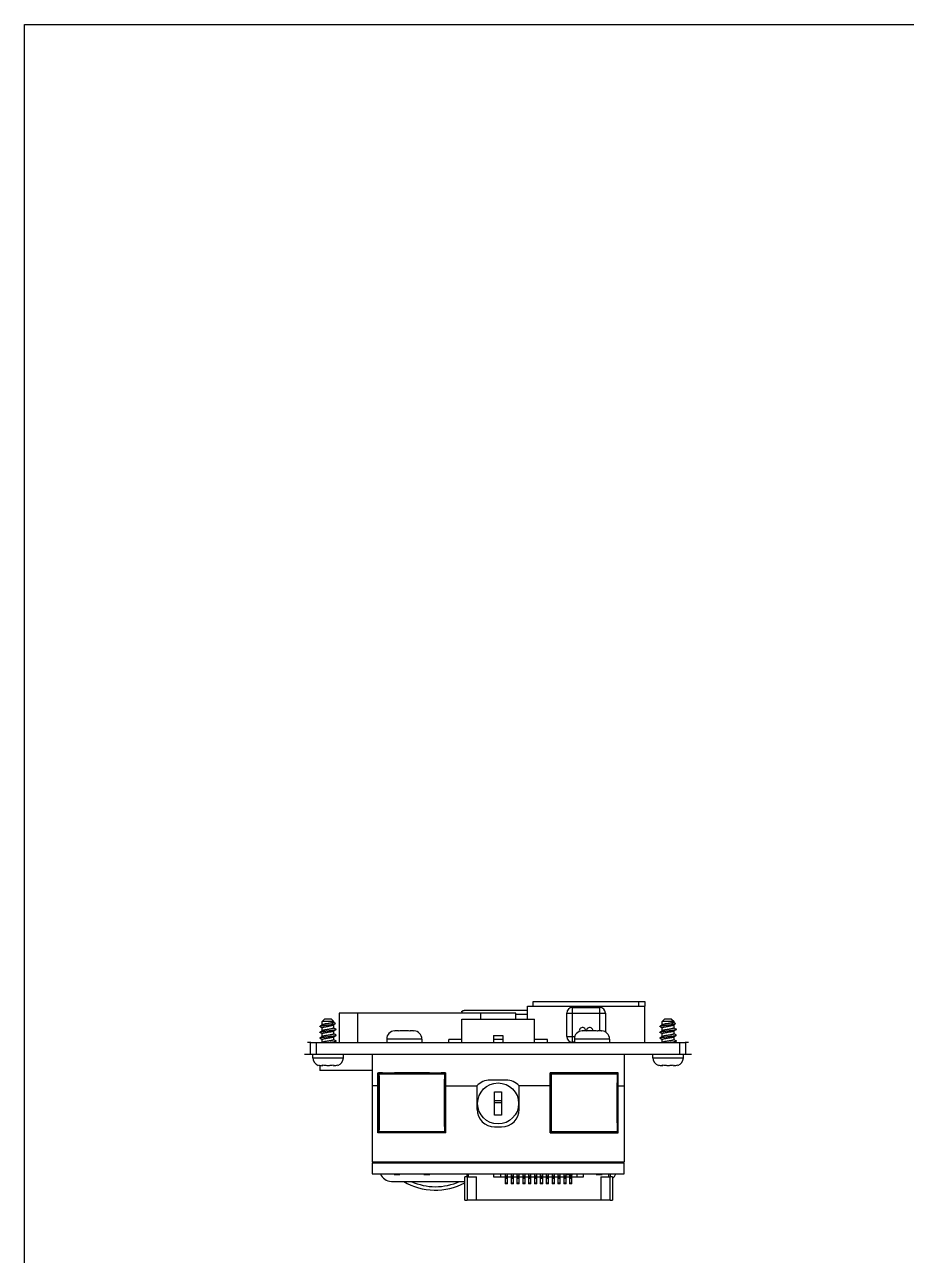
# Model space of a CAD drawing. Extents: x 0 to 297, y 0 to 210.
# Drawn here: x 0 to 75.2, y 105 to 210 of the extents above; entities that cross this region are included whole.
import ezdxf

# ---------------------------------------------------------------- set-up
doc = ezdxf.new("R2010")
doc.units = 0
doc.header["$LTSCALE"] = 16.335
doc.layers.get('0').update_dxf_attribs({"linetype": 'CONTINUOUS'})
doc.layers.add('02___PRT_ALL_AXES', color=7, linetype='CONTINUOUS')
doc.layers.add('06___PRT_ALL_SURFS', color=7, linetype='CONTINUOUS')

msp = doc.modelspace()

# ---------------------------------------------------------------- linework, layer by layer
at = {"color": 7, "linetype": 'CONTINUOUS'}
for p, q in [((0, 0), (0, 210)), ((0, 210), (297, 210)), ((46.73, 123.18), (46.73, 126.16)), ((46.73, 126.16), (49.03, 126.16)), ((49.03, 126.16), (49.03, 124.16)), ((52.38, 126.66), (52.88, 126.66)), ((52.88, 126.66), (52.88, 126.26)), ((25.58, 125.16), (25.38, 124.96)), ((26.38, 124.96), (25.38, 124.96)), ((26.18, 125.16), (25.58, 125.16)), ((26.18, 125.16), (26.38, 124.96)), ((26.83, 125.66), (26.83, 123.16)), ((41.88, 125.66), (26.83, 125.66)), ((28.38, 125.66), (28.38, 123.16)), ((37.28, 125.77), (37.28, 125.66)), ((37.28, 123.16), (37.28, 125.16)), ((37.28, 125.16), (43.48, 125.16)), ((42.88, 125.89), (37.48, 125.89)), ((38.88, 125.66), (38.88, 125.16)), ((41.88, 125.16), (41.88, 125.66)), ((41.88, 125.57), (42.88, 125.57)), ((42.88, 125.56), (41.88, 125.56)), ((43.48, 123.16), (43.48, 125.16)), ((46.23, 123.68), (46.23, 125.66)), ((46.23, 125.66), (49.53, 125.66)), ((49.53, 125.66), (49.53, 124.07)), ((54.58, 125.16), (54.38, 124.96)), ((55.38, 124.96), (54.38, 124.96)), ((55.18, 125.16), (54.58, 125.16)), ((55.18, 125.16), (55.38, 124.96)), ((25.24, 124.58), (25.19, 124.55)), ((25.19, 124.52), (25.26, 124.48)), ((25.24, 124.08), (25.19, 124.05)), ((25.19, 124.02), (25.26, 123.98)), ((25.29, 124.61), (25.24, 124.58)), ((25.29, 124.11), (25.24, 124.08)), ((25.26, 124.48), (25.31, 124.45)), ((25.26, 123.98), (25.31, 123.95)), ((25.34, 124.64), (25.29, 124.61)), ((25.34, 124.14), (25.29, 124.11)), ((25.31, 124.45), (25.37, 124.41)), ((25.31, 123.95), (25.37, 123.91)), ((25.39, 124.67), (25.34, 124.64)), ((25.39, 124.17), (25.34, 124.14)), ((25.37, 124.41), (25.38, 124.41)), ((25.37, 123.91), (25.38, 123.91)), ((26.17, 124.83), (26.29, 124.71)), ((26.29, 124.71), (26.17, 124.6)), ((26.33, 124.66), (26.37, 124.69)), ((26.36, 124.15), (26.42, 124.18)), ((26.49, 124.79), (26.38, 124.86)), ((26.44, 124.37), (26.38, 124.41)), ((26.38, 124.41), (26.38, 124.41)), ((26.44, 123.87), (26.38, 123.91)), ((26.38, 123.91), (26.38, 123.91)), ((26.42, 124.18), (26.47, 124.21)), ((26.44, 124.73), (26.49, 124.76)), ((26.49, 124.34), (26.44, 124.37)), ((26.47, 124.21), (26.52, 124.24)), ((26.56, 124.3), (26.49, 124.34)), ((26.52, 124.24), (26.56, 124.27)), ((31.54, 124.14), (31.54, 124.16)), ((31.7, 124.16), (31.7, 124.16)), ((31.89, 124.16), (31.74, 124.16)), ((31.89, 124.14), (31.89, 124.16)), ((32.87, 124.16), (32.86, 124.14)), ((33.01, 124.16), (32.87, 124.16)), ((33.05, 124.16), (33.06, 124.16)), ((33.22, 124.16), (33.21, 124.14)), ((47.54, 124.14), (47.54, 124.16)), ((47.7, 124.16), (47.7, 124.16)), ((47.89, 124.16), (47.74, 124.16)), ((47.89, 124.14), (47.89, 124.16)), ((48.87, 124.16), (48.86, 124.14)), ((49.01, 124.16), (48.87, 124.16)), ((49.05, 124.16), (49.06, 124.16)), ((49.22, 124.16), (49.21, 124.14)), ((54.24, 124.58), (54.19, 124.55)), ((54.19, 124.52), (54.26, 124.48)), ((54.24, 124.08), (54.19, 124.05)), ((54.19, 124.02), (54.26, 123.98)), ((54.29, 124.61), (54.24, 124.58)), ((54.29, 124.11), (54.24, 124.08)), ((54.26, 124.48), (54.31, 124.45)), ((54.26, 123.98), (54.31, 123.95)), ((54.34, 124.64), (54.29, 124.61)), ((54.34, 124.14), (54.29, 124.11)), ((54.31, 124.45), (54.37, 124.41)), ((54.31, 123.95), (54.37, 123.91)), ((54.39, 124.67), (54.34, 124.64)), ((54.39, 124.17), (54.34, 124.14)), ((54.37, 124.41), (54.38, 124.41)), ((54.37, 123.91), (54.38, 123.91)), ((55.17, 124.83), (55.29, 124.71)), ((55.29, 124.71), (55.17, 124.6)), ((55.33, 124.66), (55.37, 124.69)), ((55.36, 124.15), (55.42, 124.18)), ((55.49, 124.79), (55.38, 124.86)), ((55.44, 124.37), (55.38, 124.41)), ((55.38, 124.41), (55.38, 124.41)), ((55.44, 123.87), (55.38, 123.91)), ((55.38, 123.91), (55.38, 123.91)), ((55.42, 124.18), (55.47, 124.21)), ((55.44, 124.73), (55.49, 124.76)), ((55.49, 124.34), (55.44, 124.37)), ((55.47, 124.21), (55.52, 124.24)), ((55.56, 124.3), (55.49, 124.34)), ((55.52, 124.24), (55.56, 124.27)), ((24.38, 122.16), (24.38, 123.16)), ((24.42, 123.16), (56.33, 123.16)), ((24.88, 122.16), (24.88, 123.16)), ((25.24, 123.58), (25.19, 123.55)), ((25.19, 123.52), (25.26, 123.48)), ((25.29, 123.61), (25.24, 123.58)), ((25.26, 123.48), (25.31, 123.45)), ((25.34, 123.64), (25.29, 123.61)), ((25.31, 123.45), (25.37, 123.41)), ((25.39, 123.67), (25.34, 123.64)), ((25.37, 123.41), (25.38, 123.41)), ((26.36, 123.65), (26.42, 123.68)), ((26.44, 123.37), (26.38, 123.41)), ((26.38, 123.41), (26.38, 123.41)), ((26.39, 123.17), (26.44, 123.2)), ((26.42, 123.68), (26.47, 123.71)), ((26.49, 123.84), (26.44, 123.87)), ((26.49, 123.34), (26.44, 123.37)), ((26.44, 123.2), (26.49, 123.23)), ((26.47, 123.71), (26.52, 123.74)), ((26.56, 123.8), (26.49, 123.84)), ((26.56, 123.3), (26.49, 123.34)), ((26.49, 123.23), (26.56, 123.27)), ((26.52, 123.74), (26.56, 123.77)), ((30.88, 123.46), (30.88, 123.16)), ((33.88, 123.46), (30.88, 123.46)), ((33.88, 123.46), (33.88, 123.16)), ((36.18, 123.16), (36.18, 123.41)), ((37.28, 123.41), (36.18, 123.41)), ((39.98, 123.46), (39.98, 123.16)), ((39.98, 123.46), (40.78, 123.46)), ((39.99, 123.76), (39.99, 123.46)), ((39.99, 123.76), (40.77, 123.76)), ((40.77, 123.76), (40.77, 123.46)), ((40.78, 123.46), (40.78, 123.16)), ((44.58, 123.41), (43.48, 123.41)), ((44.58, 123.16), (44.58, 123.41)), ((46.23, 123.68), (46.91, 123.68)), ((46.88, 123.18), (46.73, 123.18)), ((46.88, 123.46), (46.88, 123.16)), ((49.88, 123.46), (46.88, 123.46)), ((49.88, 123.46), (49.88, 123.16)), ((54.24, 123.58), (54.19, 123.55)), ((54.19, 123.52), (54.26, 123.48)), ((54.29, 123.61), (54.24, 123.58)), ((54.26, 123.48), (54.31, 123.45)), ((54.34, 123.64), (54.29, 123.61)), ((54.31, 123.45), (54.37, 123.41)), ((54.39, 123.67), (54.34, 123.64)), ((54.37, 123.41), (54.38, 123.41)), ((55.36, 123.65), (55.42, 123.68)), ((55.44, 123.37), (55.38, 123.41)), ((55.38, 123.41), (55.38, 123.41)), ((55.39, 123.17), (55.44, 123.2)), ((55.42, 123.68), (55.47, 123.71)), ((55.49, 123.84), (55.44, 123.87)), ((55.49, 123.34), (55.44, 123.37)), ((55.44, 123.2), (55.49, 123.23)), ((55.47, 123.71), (55.52, 123.74)), ((55.56, 123.8), (55.49, 123.84)), ((55.56, 123.3), (55.49, 123.34)), ((55.49, 123.23), (55.56, 123.27)), ((55.52, 123.74), (55.56, 123.77)), ((55.88, 122.16), (55.88, 123.16)), ((56.38, 122.16), (56.38, 123.16)), ((24.42, 122.16), (56.33, 122.16)), ((24.58, 121.86), (24.58, 122.16)), ((24.58, 121.86), (27.18, 121.86)), ((27.18, 121.86), (27.18, 122.16)), ((29.63, 122.16), (29.63, 112.96)), ((51.13, 122.16), (51.13, 112.96)), ((53.58, 121.86), (53.58, 122.16)), ((53.58, 121.86), (56.18, 121.86)), ((56.18, 121.86), (56.18, 122.16)), ((25.04, 121.21), (25.05, 121.26)), ((25.18, 121.21), (25.18, 120.76)), ((29.63, 120.76), (25.18, 120.76)), ((25.39, 121.17), (25.4, 121.26)), ((26.35, 121.26), (26.37, 121.17)), ((26.7, 121.26), (26.71, 121.21)), ((54.04, 121.21), (54.05, 121.26)), ((54.39, 121.17), (54.4, 121.26)), ((55.35, 121.26), (55.37, 121.17)), ((55.7, 121.26), (55.71, 121.21)), ((30.13, 115.46), (30.13, 120.56)), ((30.13, 120.56), (35.93, 120.56)), ((30.18, 120.56), (30.18, 119.46)), ((30.18, 120.56), (30.18, 115.47)), ((30.18, 120.56), (30.22, 120.5)), ((30.53, 120.56), (30.18, 120.56)), ((30.18, 120.06), (30.18, 120.06)), ((30.22, 120.5), (35.84, 120.5)), ((30.53, 120.56), (30.53, 120.56)), ((31.53, 120.56), (31.53, 120.56)), ((34.53, 120.56), (31.53, 120.56)), ((34.53, 120.56), (34.53, 120.56)), ((35.53, 120.56), (35.53, 120.56)), ((35.87, 120.56), (35.53, 120.56)), ((35.73, 120.56), (35.73, 120.56)), ((35.87, 120.56), (35.84, 120.5)), ((35.87, 120.56), (35.87, 115.47)), ((35.93, 115.46), (35.93, 120.56)), ((41.06, 119.96), (39.69, 119.96)), ((44.83, 115.46), (44.83, 120.56)), ((50.63, 120.56), (44.83, 120.56)), ((44.88, 120.56), (44.88, 115.47)), ((44.88, 120.56), (45.23, 120.56)), ((44.88, 120.56), (44.92, 120.5)), ((44.92, 120.5), (50.54, 120.5)), ((45.03, 120.56), (45.03, 120.56)), ((45.23, 120.56), (45.23, 120.56)), ((46.23, 120.56), (46.23, 120.56)), ((46.23, 120.56), (49.23, 120.56)), ((49.23, 120.56), (49.23, 120.56)), ((50.23, 120.56), (50.57, 120.56)), ((50.23, 120.56), (50.23, 120.56)), ((50.57, 120.56), (50.54, 120.5)), ((50.57, 120.56), (50.57, 115.47)), ((50.58, 120.06), (50.57, 120.06)), ((50.58, 120.56), (50.58, 119.46)), ((50.63, 115.46), (50.63, 120.56)), ((30.18, 119.46), (29.63, 119.46)), ((35.87, 119.46), (38.58, 119.46)), ((38.58, 117.46), (38.58, 119.46)), ((40.08, 116.96), (40.08, 118.96)), ((40.08, 118.96), (40.68, 118.96)), ((40.68, 118.96), (40.68, 116.96)), ((42.18, 117.46), (42.18, 119.46)), ((44.88, 119.46), (42.18, 119.46)), ((50.57, 119.46), (51.13, 119.46)), ((40.08, 118.21), (40.68, 118.21)), ((40.68, 118.01), (40.08, 118.01)), ((40.68, 116.96), (40.08, 116.96)), ((30.22, 115.53), (30.18, 115.47)), ((35.84, 115.53), (30.22, 115.53)), ((35.84, 115.53), (35.87, 115.47)), ((40.08, 115.96), (40.68, 115.96)), ((44.92, 115.53), (44.88, 115.47)), ((50.54, 115.53), (44.92, 115.53)), ((50.54, 115.53), (50.57, 115.47)), ((35.93, 115.46), (30.13, 115.46)), ((30.18, 115.47), (30.53, 115.47)), ((30.53, 115.47), (30.53, 115.46)), ((31.53, 115.47), (31.53, 115.46)), ((31.53, 115.47), (34.53, 115.47)), ((34.53, 115.47), (34.53, 115.46)), ((35.53, 115.47), (35.53, 115.46)), ((35.53, 115.47), (35.87, 115.47)), ((44.83, 115.46), (50.63, 115.46)), ((45.23, 115.47), (44.88, 115.47)), ((45.23, 115.46), (45.23, 115.47)), ((49.23, 115.47), (46.23, 115.47)), ((46.23, 115.47), (46.23, 115.46)), ((49.23, 115.46), (49.23, 115.47)), ((50.57, 115.47), (50.23, 115.47)), ((50.23, 115.47), (50.23, 115.46)), ((51.13, 112.96), (29.63, 112.96)), ((29.63, 112.86), (29.63, 111.96)), ((51.13, 112.86), (29.63, 112.86)), ((30.28, 112.96), (30.28, 112.86)), ((30.63, 112.96), (30.63, 112.86)), ((31.63, 112.96), (31.63, 112.86)), ((31.69, 112.96), (31.69, 112.86)), ((49.07, 112.86), (49.07, 112.96)), ((49.13, 112.96), (49.13, 112.86)), ((50.13, 112.96), (50.13, 112.86)), ((50.48, 112.86), (50.48, 112.96)), ((51.13, 111.96), (51.13, 112.86)), ((29.63, 111.96), (51.13, 111.96)), ((31.28, 111.31), (37.53, 111.31)), ((31.51, 111.91), (31.51, 111.96)), ((31.51, 111.91), (32.01, 111.91)), ((32.01, 111.91), (32.01, 111.96)), ((34.05, 111.96), (34.05, 111.91)), ((34.05, 111.91), (34.55, 111.91)), ((34.55, 111.96), (34.55, 111.91)), ((37.53, 109.71), (37.53, 111.7)), ((37.73, 111.7), (37.53, 111.7)), ((37.73, 111.7), (37.73, 111.96)), ((37.73, 111.7), (37.73, 109.7)), ((37.73, 111.7), (38.53, 111.7)), ((37.83, 111.96), (37.83, 111.7)), ((38.53, 109.7), (38.53, 111.7)), ((40, 111.96), (40, 111.7)), ((40, 111.7), (40.98, 111.7)), ((40.58, 111.96), (40.58, 111.7)), ((40.98, 111.96), (40.98, 111.1)), ((40.98, 111.78), (41.18, 111.78)), ((41.18, 111.68), (40.98, 111.68)), ((40.98, 111.67), (41.18, 111.67)), ((41.18, 111.57), (40.98, 111.57)), ((41.18, 111.1), (41.18, 111.96)), ((41.18, 111.7), (41.48, 111.7)), ((41.48, 111.96), (41.48, 111.1)), ((41.48, 111.78), (41.68, 111.78)), ((41.68, 111.68), (41.48, 111.68)), ((41.48, 111.67), (41.68, 111.67)), ((41.68, 111.57), (41.48, 111.57)), ((41.68, 111.1), (41.68, 111.96)), ((41.68, 111.7), (41.98, 111.7)), ((41.98, 111.96), (41.98, 111.1)), ((41.98, 111.78), (42.18, 111.78)), ((42.18, 111.68), (41.98, 111.68)), ((41.98, 111.67), (42.18, 111.67)), ((42.18, 111.57), (41.98, 111.57)), ((42.18, 111.1), (42.18, 111.96)), ((42.18, 111.7), (42.48, 111.7)), ((42.48, 111.96), (42.48, 111.1)), ((42.48, 111.78), (42.68, 111.78)), ((42.68, 111.68), (42.48, 111.68)), ((42.48, 111.67), (42.68, 111.67)), ((42.68, 111.57), (42.48, 111.57)), ((42.68, 111.1), (42.68, 111.96)), ((42.68, 111.7), (42.98, 111.7)), ((42.98, 111.96), (42.98, 111.1)), ((42.98, 111.78), (43.18, 111.78)), ((43.18, 111.68), (42.98, 111.68)), ((42.98, 111.67), (43.18, 111.67)), ((43.18, 111.57), (42.98, 111.57)), ((43.18, 111.1), (43.18, 111.96)), ((43.18, 111.7), (43.48, 111.7)), ((43.48, 111.96), (43.48, 111.1)), ((43.48, 111.78), (43.68, 111.78)), ((43.68, 111.68), (43.48, 111.68)), ((43.48, 111.67), (43.68, 111.67)), ((43.68, 111.57), (43.48, 111.57)), ((43.68, 111.1), (43.68, 111.96)), ((43.68, 111.7), (43.98, 111.7)), ((43.98, 111.96), (43.98, 111.1)), ((43.98, 111.78), (44.18, 111.78)), ((44.18, 111.68), (43.98, 111.68)), ((43.98, 111.67), (44.18, 111.67)), ((44.18, 111.57), (43.98, 111.57)), ((44.18, 111.1), (44.18, 111.96)), ((44.18, 111.7), (44.48, 111.7)), ((44.48, 111.96), (44.48, 111.1)), ((44.48, 111.78), (44.68, 111.78)), ((44.68, 111.68), (44.48, 111.68)), ((44.48, 111.67), (44.68, 111.67)), ((44.68, 111.57), (44.48, 111.57)), ((44.68, 111.1), (44.68, 111.96)), ((44.68, 111.7), (44.98, 111.7)), ((44.98, 111.96), (44.98, 111.1)), ((44.98, 111.78), (45.18, 111.78)), ((45.18, 111.68), (44.98, 111.68)), ((44.98, 111.67), (45.18, 111.67)), ((45.18, 111.57), (44.98, 111.57)), ((45.18, 111.1), (45.18, 111.96)), ((45.18, 111.7), (45.48, 111.7)), ((45.48, 111.96), (45.48, 111.1)), ((45.48, 111.78), (45.68, 111.78)), ((45.68, 111.68), (45.48, 111.68)), ((45.48, 111.67), (45.68, 111.67)), ((45.68, 111.57), (45.48, 111.57)), ((45.68, 111.1), (45.68, 111.96)), ((45.68, 111.7), (45.98, 111.7)), ((45.98, 111.96), (45.98, 111.1)), ((45.98, 111.78), (46.18, 111.78)), ((46.18, 111.68), (45.98, 111.68)), ((45.98, 111.67), (46.18, 111.67)), ((46.18, 111.57), (45.98, 111.57)), ((46.18, 111.1), (46.18, 111.96)), ((46.18, 111.7), (46.48, 111.7)), ((46.21, 111.91), (46.21, 111.96)), ((46.21, 111.91), (46.71, 111.91)), ((46.48, 111.91), (46.48, 111.1)), ((46.48, 111.78), (46.68, 111.78)), ((46.68, 111.68), (46.48, 111.68)), ((46.48, 111.67), (46.68, 111.67)), ((46.68, 111.57), (46.48, 111.57)), ((46.68, 111.1), (46.68, 111.91)), ((46.68, 111.7), (47.66, 111.7)), ((46.71, 111.91), (46.71, 111.96)), ((47.08, 111.96), (47.08, 111.7)), ((47.66, 111.7), (47.66, 111.96)), ((48.75, 111.96), (48.75, 111.91)), ((48.75, 111.91), (49.25, 111.91)), ((49.13, 111.7), (49.93, 111.7)), ((49.13, 111.7), (49.13, 109.7)), ((49.25, 111.96), (49.25, 111.91)), ((49.83, 111.7), (49.83, 111.96)), ((49.93, 111.96), (49.93, 111.7)), ((50.13, 111.7), (49.93, 111.7)), ((49.93, 109.7), (49.93, 111.7)), ((50.13, 111.7), (50.13, 109.71)), ((40.98, 111.2), (41.18, 111.2)), ((41.18, 111.1), (40.98, 111.1)), ((41.48, 111.2), (41.68, 111.2)), ((41.68, 111.1), (41.48, 111.1)), ((41.98, 111.2), (42.18, 111.2)), ((42.18, 111.1), (41.98, 111.1)), ((42.48, 111.2), (42.68, 111.2)), ((42.68, 111.1), (42.48, 111.1)), ((42.98, 111.2), (43.18, 111.2)), ((43.18, 111.1), (42.98, 111.1)), ((43.48, 111.2), (43.68, 111.2)), ((43.68, 111.1), (43.48, 111.1)), ((43.98, 111.2), (44.18, 111.2)), ((44.18, 111.1), (43.98, 111.1)), ((44.48, 111.2), (44.68, 111.2)), ((44.68, 111.1), (44.48, 111.1)), ((44.98, 111.2), (45.18, 111.2)), ((45.18, 111.1), (44.98, 111.1)), ((45.48, 111.2), (45.68, 111.2)), ((45.68, 111.1), (45.48, 111.1)), ((45.98, 111.2), (46.18, 111.2)), ((46.18, 111.1), (45.98, 111.1)), ((46.48, 111.2), (46.68, 111.2)), ((46.68, 111.1), (46.48, 111.1)), ((37.53, 109.71), (37.73, 109.71)), ((38.53, 109.7), (37.73, 109.7)), ((49.13, 109.7), (38.53, 109.7)), ((49.93, 109.7), (49.13, 109.7)), ((49.93, 109.71), (50.13, 109.71))]:
    msp.add_line(p, q, dxfattribs=at)
at = {"color": 5, "linetype": 'CONTINUOUS'}
for p, q in [((24.42, 123.16), (24.13, 123.16)), ((56.63, 123.16), (56.33, 123.16)), ((23.88, 122.16), (24.42, 122.16)), ((56.33, 122.16), (56.88, 122.16))]:
    msp.add_line(p, q, dxfattribs=at)
at = {"color": 7, "linetype": 'CONTINUOUS'}
for points in [[(26.37, 124.69), (26.39, 124.7), (26.42, 124.72), (26.44, 124.73)], [(55.37, 124.69), (55.39, 124.7), (55.42, 124.72), (55.44, 124.73)]]:
    msp.add_lwpolyline(points, dxfattribs=at)
msp.add_circle((40.38, 117.96), 1.75, dxfattribs=at)
for centre, radius, start, end in [((46.73, 125.66), 0.5, 90, 180), ((49.03, 125.66), 0.5, 0, 90), ((31.58, 123.46), 0.7, 93.3338, 180), ((31.74, 123.08), 1.09, 89.9883, 92.3971), ((33.01, 123.08), 1.09, 87.6029, 90.0117), ((33.18, 123.46), 0.7, 0, 86.6662), ((47.58, 123.46), 0.7, 93.3338, 180), ((47.74, 123.08), 1.09, 89.9883, 92.3971), ((49.01, 123.08), 1.09, 87.6029, 90.0117), ((49.18, 123.46), 0.7, 0, 86.6662), ((46.73, 123.68), 0.5, 180, 270), ((25.28, 121.86), 0.7, 180, 250.3705), ((26.48, 121.86), 0.7, 289.6295, 360), ((54.28, 121.86), 0.7, 180, 250.3705), ((55.48, 121.86), 0.7, 289.6295, 360), ((39.69, 118.46), 1.5, 90, 138.1897), ((41.06, 118.46), 1.5, 41.8103, 90), ((40.08, 117.46), 1.5, 180, 270), ((40.68, 117.46), 1.5, 270, 360), ((31.28, 112.31), 1, 200.503, 270), ((35.03, 115.81), 5.25, 239.0304, 298.4495), ((35.03, 115.81), 4.95, 245.437, 294.563), ((49.48, 112.31), 1, 310.5561, 339.497)]:
    msp.add_arc(centre, radius, start, end, dxfattribs=at)
for points, knots in [([(37.28, 125.77), (37.28, 125.78), (37.28, 125.79), (37.29, 125.82), (37.31, 125.84), (37.34, 125.86), (37.4, 125.88), (37.45, 125.89), (37.48, 125.89)], [0, 0, 0, 0, 0.093181, 0.192326, 0.30147, 0.422521, 0.697141, 1, 1, 1, 1]), ([(25.19, 124.52), (25.19, 124.52), (25.18, 124.52), (25.18, 124.53), (25.18, 124.53), (25.18, 124.54), (25.18, 124.54), (25.18, 124.54), (25.18, 124.55), (25.19, 124.55), (25.19, 124.55)], [0, 0, 0, 0, 0.164076, 0.297779, 0.40644, 0.499999, 0.593558, 0.70222, 0.835924, 1, 1, 1, 1]), ([(25.19, 124.02), (25.19, 124.02), (25.18, 124.02), (25.18, 124.03), (25.18, 124.03), (25.18, 124.04), (25.18, 124.04), (25.18, 124.04), (25.18, 124.05), (25.19, 124.05), (25.19, 124.05)], [0, 0, 0, 0, 0.164112, 0.29782, 0.40645, 0.500001, 0.593543, 0.702203, 0.835937, 1, 1, 1, 1]), ([(25.19, 124.55), (25.19, 124.55), (25.2, 124.56), (25.22, 124.56), (25.25, 124.57), (25.29, 124.58), (25.34, 124.59), (25.4, 124.6), (25.5, 124.62), (25.63, 124.63), (25.79, 124.65), (25.96, 124.67), (26.13, 124.69), (26.24, 124.7), (26.29, 124.71)], [0, 0, 0, 0, 0.009903, 0.021984, 0.05274, 0.092104, 0.139599, 0.194556, 0.25616, 0.395492, 0.549087, 0.707494, 0.860939, 1, 1, 1, 1]), ([(25.19, 124.05), (25.19, 124.05), (25.2, 124.06), (25.22, 124.07), (25.25, 124.07), (25.29, 124.08), (25.35, 124.09), (25.44, 124.11), (25.53, 124.12), (25.64, 124.13), (25.76, 124.15), (25.88, 124.16), (25.99, 124.17), (26.11, 124.19), (26.22, 124.2), (26.32, 124.21), (26.4, 124.23), (26.46, 124.24), (26.5, 124.25), (26.53, 124.26), (26.55, 124.26), (26.56, 124.27), (26.56, 124.27)], [0, 0, 0, 0, 0.01128, 0.025855, 0.043731, 0.06484, 0.116232, 0.178692, 0.250466, 0.329494, 0.413486, 0.5, 0.586514, 0.670507, 0.749535, 0.821309, 0.883769, 0.935161, 0.956268, 0.974146, 0.98872, 1, 1, 1, 1]), ([(25.38, 124.42), (25.38, 124.42), (25.38, 124.42), (25.38, 124.43), (25.38, 124.43), (25.39, 124.44), (25.4, 124.44), (25.42, 124.45), (25.44, 124.46), (25.46, 124.47), (25.49, 124.48), (25.54, 124.49), (25.6, 124.5), (25.69, 124.51), (25.78, 124.53), (25.84, 124.54), (25.88, 124.55)], [0, 0, 0, 0, 0.007551, 0.015773, 0.025186, 0.036136, 0.06337, 0.098296, 0.141066, 0.191513, 0.249316, 0.314009, 0.461802, 0.629623, 0.811277, 1, 1, 1, 1]), ([(25.38, 123.92), (25.38, 123.92), (25.38, 123.92), (25.38, 123.93), (25.38, 123.93), (25.39, 123.94), (25.4, 123.94), (25.42, 123.95), (25.44, 123.96), (25.46, 123.97), (25.49, 123.98), (25.54, 123.99), (25.6, 124), (25.69, 124.01), (25.78, 124.03), (25.84, 124.04), (25.88, 124.05)], [0, 0, 0, 0, 0.007551, 0.015773, 0.025188, 0.036139, 0.063376, 0.098305, 0.141079, 0.19153, 0.249335, 0.314029, 0.461818, 0.629628, 0.811281, 1, 1, 1, 1]), ([(25.88, 124.78), (25.82, 124.77), (25.74, 124.76), (25.64, 124.74), (25.58, 124.73), (25.52, 124.71), (25.47, 124.7), (25.43, 124.69), (25.41, 124.68), (25.4, 124.68), (25.39, 124.67)], [0, 0, 0, 0, 0.327603, 0.480829, 0.621741, 0.746773, 0.852894, 0.937735, 0.971716, 1, 1, 1, 1]), ([(25.88, 124.28), (25.82, 124.27), (25.74, 124.26), (25.64, 124.24), (25.58, 124.23), (25.52, 124.21), (25.47, 124.2), (25.43, 124.19), (25.41, 124.18), (25.4, 124.18), (25.39, 124.17)], [0, 0, 0, 0, 0.327607, 0.480829, 0.621735, 0.746765, 0.852888, 0.937733, 0.971715, 1, 1, 1, 1]), ([(26.17, 124.83), (26.12, 124.82), (26.03, 124.8), (25.93, 124.78), (25.88, 124.78)], [0, 0, 0, 0, 0.474995, 1, 1, 1, 1]), ([(25.88, 124.55), (25.93, 124.55), (26.03, 124.57), (26.12, 124.59), (26.17, 124.6)], [0, 0, 0, 0, 0.525005, 1, 1, 1, 1]), ([(26.38, 124.4), (26.38, 124.4), (26.38, 124.4), (26.37, 124.39), (26.37, 124.39), (26.36, 124.38), (26.35, 124.38), (26.34, 124.37), (26.32, 124.36), (26.29, 124.35), (26.26, 124.35), (26.22, 124.34), (26.15, 124.32), (26.07, 124.31), (25.97, 124.29), (25.91, 124.28), (25.88, 124.28)], [0, 0, 0, 0, 0.007551, 0.015773, 0.025188, 0.036139, 0.063375, 0.098304, 0.141078, 0.191527, 0.249332, 0.314026, 0.461816, 0.629627, 0.81128, 1, 1, 1, 1]), ([(25.88, 124.05), (25.93, 124.05), (26.01, 124.07), (26.11, 124.08), (26.18, 124.1), (26.24, 124.11), (26.29, 124.12), (26.32, 124.13), (26.34, 124.14), (26.35, 124.15), (26.36, 124.15)], [0, 0, 0, 0, 0.327606, 0.480829, 0.621735, 0.746767, 0.852889, 0.937734, 0.971715, 1, 1, 1, 1]), ([(26.38, 123.9), (26.38, 123.9), (26.38, 123.9), (26.37, 123.89), (26.37, 123.89), (26.36, 123.88), (26.35, 123.88), (26.34, 123.87), (26.32, 123.86), (26.29, 123.85), (26.26, 123.85), (26.22, 123.84), (26.15, 123.82), (26.07, 123.81), (25.97, 123.79), (25.91, 123.78), (25.88, 123.78)], [0, 0, 0, 0, 0.007551, 0.015773, 0.025186, 0.036136, 0.06337, 0.098295, 0.141065, 0.191511, 0.249314, 0.314006, 0.461799, 0.629621, 0.811277, 1, 1, 1, 1]), ([(26.38, 124.86), (26.38, 124.85), (26.38, 124.85), (26.37, 124.85), (26.37, 124.85), (26.37, 124.85), (26.36, 124.85), (26.35, 124.85), (26.34, 124.84), (26.33, 124.84), (26.32, 124.84), (26.29, 124.84), (26.25, 124.83), (26.21, 124.83), (26.19, 124.83), (26.17, 124.83)], [0, 0, 0, 0, 0.009468, 0.016168, 0.02456, 0.046858, 0.076839, 0.114605, 0.160109, 0.213253, 0.273898, 0.416842, 0.587089, 0.782435, 1, 1, 1, 1]), ([(26.17, 124.6), (26.19, 124.6), (26.22, 124.61), (26.26, 124.63), (26.3, 124.64), (26.32, 124.66), (26.33, 124.66)], [0, 0, 0, 0, 0.299999, 0.568813, 0.802831, 1, 1, 1, 1]), ([(26.29, 124.71), (26.31, 124.71), (26.35, 124.72), (26.4, 124.73), (26.44, 124.74), (26.46, 124.75), (26.48, 124.75), (26.48, 124.76), (26.49, 124.76)], [0, 0, 0, 0, 0.343557, 0.628832, 0.747384, 0.848987, 0.933205, 1, 1, 1, 1]), ([(26.49, 124.76), (26.49, 124.76), (26.49, 124.76), (26.5, 124.77), (26.5, 124.77), (26.5, 124.78), (26.5, 124.78), (26.5, 124.78), (26.49, 124.79), (26.49, 124.79), (26.49, 124.79)], [0, 0, 0, 0, 0.155951, 0.283295, 0.387783, 0.480137, 0.575727, 0.688882, 0.828669, 1, 1, 1, 1]), ([(26.56, 124.27), (26.56, 124.27), (26.57, 124.27), (26.57, 124.28), (26.58, 124.28), (26.58, 124.29), (26.58, 124.29), (26.57, 124.29), (26.57, 124.3), (26.56, 124.3), (26.56, 124.3)], [0, 0, 0, 0, 0.164103, 0.297799, 0.406444, 0.500002, 0.593553, 0.702221, 0.835941, 1, 1, 1, 1]), ([(31.74, 124.16), (31.71, 124.16), (31.64, 124.16), (31.57, 124.15), (31.54, 124.14)], [0, 0, 0, 0, 0.500063, 1, 1, 1, 1]), ([(32.86, 124.14), (32.78, 124.15), (32.66, 124.16), (32.5, 124.16), (32.38, 124.16), (32.25, 124.16), (32.09, 124.16), (31.97, 124.15), (31.89, 124.14)], [0, 0, 0, 0, 0.249953, 0.374976, 0.5, 0.625024, 0.750047, 1, 1, 1, 1]), ([(33.21, 124.14), (33.18, 124.15), (33.11, 124.16), (33.04, 124.16), (33.01, 124.16)], [0, 0, 0, 0, 0.499936, 1, 1, 1, 1]), ([(47.74, 124.16), (47.71, 124.16), (47.64, 124.16), (47.57, 124.15), (47.54, 124.14)], [0, 0, 0, 0, 0.500063, 1, 1, 1, 1]), ([(48.86, 124.14), (48.78, 124.15), (48.66, 124.16), (48.5, 124.16), (48.38, 124.16), (48.25, 124.16), (48.09, 124.16), (47.97, 124.15), (47.89, 124.14)], [0, 0, 0, 0, 0.249953, 0.374976, 0.5, 0.625024, 0.750047, 1, 1, 1, 1]), ([(49.21, 124.14), (49.18, 124.15), (49.11, 124.16), (49.04, 124.16), (49.01, 124.16)], [0, 0, 0, 0, 0.499936, 1, 1, 1, 1]), ([(54.19, 124.52), (54.19, 124.52), (54.18, 124.52), (54.18, 124.53), (54.18, 124.53), (54.18, 124.54), (54.18, 124.54), (54.18, 124.54), (54.18, 124.55), (54.19, 124.55), (54.19, 124.55)], [0, 0, 0, 0, 0.164076, 0.297779, 0.40644, 0.499999, 0.593558, 0.70222, 0.835924, 1, 1, 1, 1]), ([(54.19, 124.02), (54.19, 124.02), (54.18, 124.02), (54.18, 124.03), (54.18, 124.03), (54.18, 124.04), (54.18, 124.04), (54.18, 124.04), (54.18, 124.05), (54.19, 124.05), (54.19, 124.05)], [0, 0, 0, 0, 0.164112, 0.29782, 0.40645, 0.500001, 0.593543, 0.702203, 0.835937, 1, 1, 1, 1]), ([(54.19, 124.55), (54.19, 124.55), (54.2, 124.56), (54.22, 124.56), (54.25, 124.57), (54.29, 124.58), (54.34, 124.59), (54.4, 124.6), (54.5, 124.62), (54.63, 124.63), (54.79, 124.65), (54.96, 124.67), (55.13, 124.69), (55.24, 124.7), (55.29, 124.71)], [0, 0, 0, 0, 0.009903, 0.021984, 0.05274, 0.092104, 0.139599, 0.194556, 0.25616, 0.395492, 0.549087, 0.707494, 0.860939, 1, 1, 1, 1]), ([(54.19, 124.05), (54.19, 124.05), (54.2, 124.06), (54.22, 124.07), (54.25, 124.07), (54.29, 124.08), (54.35, 124.09), (54.44, 124.11), (54.53, 124.12), (54.64, 124.13), (54.76, 124.15), (54.88, 124.16), (54.99, 124.17), (55.11, 124.19), (55.22, 124.2), (55.32, 124.21), (55.4, 124.23), (55.46, 124.24), (55.5, 124.25), (55.53, 124.26), (55.55, 124.26), (55.56, 124.27), (55.56, 124.27)], [0, 0, 0, 0, 0.01128, 0.025855, 0.043731, 0.06484, 0.116232, 0.178692, 0.250466, 0.329494, 0.413486, 0.5, 0.586514, 0.670507, 0.749535, 0.821309, 0.883769, 0.935161, 0.956268, 0.974146, 0.98872, 1, 1, 1, 1]), ([(54.38, 124.42), (54.38, 124.42), (54.38, 124.42), (54.38, 124.43), (54.38, 124.43), (54.39, 124.44), (54.4, 124.44), (54.42, 124.45), (54.44, 124.46), (54.46, 124.47), (54.49, 124.48), (54.54, 124.49), (54.6, 124.5), (54.69, 124.51), (54.78, 124.53), (54.84, 124.54), (54.88, 124.55)], [0, 0, 0, 0, 0.007551, 0.015773, 0.025186, 0.036136, 0.06337, 0.098296, 0.141066, 0.191513, 0.249316, 0.314009, 0.461802, 0.629623, 0.811277, 1, 1, 1, 1]), ([(54.38, 123.92), (54.38, 123.92), (54.38, 123.92), (54.38, 123.93), (54.38, 123.93), (54.39, 123.94), (54.4, 123.94), (54.42, 123.95), (54.44, 123.96), (54.46, 123.97), (54.49, 123.98), (54.54, 123.99), (54.6, 124), (54.69, 124.01), (54.78, 124.03), (54.84, 124.04), (54.88, 124.05)], [0, 0, 0, 0, 0.007551, 0.015773, 0.025188, 0.036139, 0.063376, 0.098305, 0.141079, 0.19153, 0.249335, 0.314029, 0.461818, 0.629628, 0.811281, 1, 1, 1, 1]), ([(54.88, 124.78), (54.82, 124.77), (54.74, 124.76), (54.64, 124.74), (54.58, 124.73), (54.52, 124.71), (54.47, 124.7), (54.43, 124.69), (54.41, 124.68), (54.4, 124.68), (54.39, 124.67)], [0, 0, 0, 0, 0.327603, 0.480829, 0.621741, 0.746773, 0.852894, 0.937735, 0.971716, 1, 1, 1, 1]), ([(54.88, 124.28), (54.82, 124.27), (54.74, 124.26), (54.64, 124.24), (54.58, 124.23), (54.52, 124.21), (54.47, 124.2), (54.43, 124.19), (54.41, 124.18), (54.4, 124.18), (54.39, 124.17)], [0, 0, 0, 0, 0.327607, 0.480829, 0.621735, 0.746765, 0.852888, 0.937733, 0.971715, 1, 1, 1, 1]), ([(55.17, 124.83), (55.12, 124.82), (55.03, 124.8), (54.93, 124.78), (54.88, 124.78)], [0, 0, 0, 0, 0.474995, 1, 1, 1, 1]), ([(54.88, 124.55), (54.93, 124.55), (55.03, 124.57), (55.12, 124.59), (55.17, 124.6)], [0, 0, 0, 0, 0.525005, 1, 1, 1, 1]), ([(55.38, 124.4), (55.38, 124.4), (55.38, 124.4), (55.37, 124.39), (55.37, 124.39), (55.36, 124.38), (55.35, 124.38), (55.34, 124.37), (55.32, 124.36), (55.29, 124.35), (55.26, 124.35), (55.22, 124.34), (55.15, 124.32), (55.07, 124.31), (54.97, 124.29), (54.91, 124.28), (54.88, 124.28)], [0, 0, 0, 0, 0.007551, 0.015773, 0.025188, 0.036139, 0.063375, 0.098304, 0.141078, 0.191527, 0.249332, 0.314026, 0.461816, 0.629627, 0.81128, 1, 1, 1, 1]), ([(54.88, 124.05), (54.93, 124.05), (55.01, 124.07), (55.11, 124.08), (55.18, 124.1), (55.24, 124.11), (55.29, 124.12), (55.32, 124.13), (55.34, 124.14), (55.35, 124.15), (55.36, 124.15)], [0, 0, 0, 0, 0.327606, 0.480829, 0.621735, 0.746767, 0.852889, 0.937734, 0.971715, 1, 1, 1, 1]), ([(55.38, 123.9), (55.38, 123.9), (55.38, 123.9), (55.37, 123.89), (55.37, 123.89), (55.36, 123.88), (55.35, 123.88), (55.34, 123.87), (55.32, 123.86), (55.29, 123.85), (55.26, 123.85), (55.22, 123.84), (55.15, 123.82), (55.07, 123.81), (54.97, 123.79), (54.91, 123.78), (54.88, 123.78)], [0, 0, 0, 0, 0.007551, 0.015773, 0.025186, 0.036136, 0.06337, 0.098295, 0.141065, 0.191511, 0.249314, 0.314006, 0.461799, 0.629621, 0.811277, 1, 1, 1, 1]), ([(55.38, 124.86), (55.38, 124.85), (55.38, 124.85), (55.37, 124.85), (55.37, 124.85), (55.37, 124.85), (55.36, 124.85), (55.35, 124.85), (55.34, 124.84), (55.33, 124.84), (55.32, 124.84), (55.29, 124.84), (55.25, 124.83), (55.21, 124.83), (55.19, 124.83), (55.17, 124.83)], [0, 0, 0, 0, 0.009468, 0.016168, 0.02456, 0.046858, 0.076839, 0.114605, 0.160109, 0.213253, 0.273898, 0.416842, 0.587089, 0.782435, 1, 1, 1, 1]), ([(55.17, 124.6), (55.19, 124.6), (55.22, 124.61), (55.26, 124.63), (55.3, 124.64), (55.32, 124.66), (55.33, 124.66)], [0, 0, 0, 0, 0.299999, 0.568813, 0.802831, 1, 1, 1, 1]), ([(55.29, 124.71), (55.31, 124.71), (55.35, 124.72), (55.4, 124.73), (55.44, 124.74), (55.46, 124.75), (55.48, 124.75), (55.48, 124.76), (55.49, 124.76)], [0, 0, 0, 0, 0.343557, 0.628832, 0.747384, 0.848987, 0.933205, 1, 1, 1, 1]), ([(55.49, 124.76), (55.49, 124.76), (55.49, 124.76), (55.5, 124.77), (55.5, 124.77), (55.5, 124.78), (55.5, 124.78), (55.5, 124.78), (55.49, 124.79), (55.49, 124.79), (55.49, 124.79)], [0, 0, 0, 0, 0.155951, 0.283295, 0.387783, 0.480137, 0.575727, 0.688882, 0.828669, 1, 1, 1, 1]), ([(55.56, 124.27), (55.56, 124.27), (55.57, 124.27), (55.57, 124.28), (55.58, 124.28), (55.58, 124.29), (55.58, 124.29), (55.57, 124.29), (55.57, 124.3), (55.56, 124.3), (55.56, 124.3)], [0, 0, 0, 0, 0.164103, 0.297799, 0.406444, 0.500002, 0.593553, 0.702221, 0.835941, 1, 1, 1, 1]), ([(25.19, 123.52), (25.19, 123.52), (25.18, 123.52), (25.18, 123.53), (25.18, 123.53), (25.18, 123.54), (25.18, 123.54), (25.18, 123.54), (25.18, 123.55), (25.19, 123.55), (25.19, 123.55)], [0, 0, 0, 0, 0.16408, 0.29782, 0.406459, 0.499999, 0.593543, 0.702168, 0.835899, 1, 1, 1, 1]), ([(25.19, 123.55), (25.19, 123.55), (25.2, 123.56), (25.22, 123.57), (25.25, 123.57), (25.28, 123.58), (25.31, 123.59), (25.36, 123.6), (25.45, 123.61), (25.59, 123.63), (25.76, 123.65), (25.93, 123.67), (26.11, 123.69), (26.24, 123.7), (26.34, 123.72), (26.4, 123.73), (26.46, 123.74), (26.5, 123.75), (26.53, 123.76), (26.55, 123.76), (26.56, 123.77), (26.56, 123.77)], [0, 0, 0, 0, 0.011278, 0.025854, 0.04373, 0.064839, 0.089058, 0.116235, 0.178694, 0.289213, 0.413487, 0.543416, 0.670507, 0.786462, 0.837871, 0.883768, 0.923432, 0.956269, 0.981844, 0.991844, 1, 1, 1, 1]), ([(25.38, 123.42), (25.38, 123.42), (25.38, 123.42), (25.38, 123.43), (25.38, 123.43), (25.39, 123.44), (25.4, 123.44), (25.42, 123.45), (25.44, 123.46), (25.46, 123.47), (25.49, 123.48), (25.54, 123.49), (25.6, 123.5), (25.69, 123.51), (25.78, 123.53), (25.84, 123.54), (25.88, 123.55)], [0, 0, 0, 0, 0.007551, 0.015771, 0.025184, 0.036133, 0.063367, 0.098294, 0.141066, 0.191514, 0.249318, 0.314009, 0.461795, 0.629614, 0.811277, 1, 1, 1, 1]), ([(25.88, 123.78), (25.82, 123.77), (25.74, 123.76), (25.64, 123.74), (25.58, 123.73), (25.52, 123.71), (25.47, 123.7), (25.43, 123.69), (25.41, 123.68), (25.4, 123.68), (25.39, 123.67)], [0, 0, 0, 0, 0.327606, 0.480833, 0.62174, 0.746766, 0.852886, 0.937732, 0.971715, 1, 1, 1, 1]), ([(25.88, 123.28), (25.82, 123.27), (25.74, 123.26), (25.64, 123.24), (25.58, 123.23), (25.52, 123.21), (25.47, 123.2), (25.43, 123.19), (25.41, 123.18), (25.4, 123.18), (25.39, 123.17)], [0, 0, 0, 0, 0.32761, 0.48084, 0.621752, 0.746778, 0.852892, 0.937733, 0.971716, 1, 1, 1, 1]), ([(25.88, 123.55), (25.93, 123.55), (26.01, 123.57), (26.11, 123.58), (26.18, 123.6), (26.24, 123.61), (26.29, 123.62), (26.32, 123.63), (26.34, 123.64), (26.35, 123.65), (26.36, 123.65)], [0, 0, 0, 0, 0.327603, 0.48083, 0.621743, 0.746775, 0.852895, 0.937735, 0.971716, 1, 1, 1, 1]), ([(26.38, 123.4), (26.38, 123.4), (26.38, 123.4), (26.37, 123.39), (26.37, 123.39), (26.36, 123.38), (26.35, 123.38), (26.34, 123.37), (26.32, 123.36), (26.29, 123.35), (26.26, 123.35), (26.22, 123.34), (26.15, 123.32), (26.07, 123.31), (25.97, 123.29), (25.91, 123.28), (25.88, 123.28)], [0, 0, 0, 0, 0.007549, 0.015768, 0.02518, 0.036126, 0.063349, 0.098272, 0.141034, 0.191477, 0.249273, 0.313964, 0.461758, 0.629591, 0.811262, 1, 1, 1, 1]), ([(26.56, 123.77), (26.56, 123.77), (26.57, 123.77), (26.57, 123.78), (26.58, 123.78), (26.58, 123.79), (26.58, 123.79), (26.57, 123.79), (26.57, 123.8), (26.56, 123.8), (26.56, 123.8)], [0, 0, 0, 0, 0.1641, 0.297831, 0.406456, 0.5, 0.59354, 0.702179, 0.83592, 1, 1, 1, 1]), ([(54.19, 123.52), (54.19, 123.52), (54.18, 123.52), (54.18, 123.53), (54.18, 123.53), (54.18, 123.54), (54.18, 123.54), (54.18, 123.54), (54.18, 123.55), (54.19, 123.55), (54.19, 123.55)], [0, 0, 0, 0, 0.16408, 0.29782, 0.406459, 0.499999, 0.593543, 0.702168, 0.835899, 1, 1, 1, 1]), ([(54.19, 123.55), (54.19, 123.55), (54.2, 123.56), (54.22, 123.57), (54.25, 123.57), (54.28, 123.58), (54.31, 123.59), (54.36, 123.6), (54.45, 123.61), (54.59, 123.63), (54.76, 123.65), (54.93, 123.67), (55.11, 123.69), (55.24, 123.7), (55.34, 123.72), (55.4, 123.73), (55.46, 123.74), (55.5, 123.75), (55.53, 123.76), (55.55, 123.76), (55.56, 123.77), (55.56, 123.77)], [0, 0, 0, 0, 0.011278, 0.025854, 0.04373, 0.064839, 0.089058, 0.116235, 0.178694, 0.289213, 0.413487, 0.543416, 0.670507, 0.786462, 0.837871, 0.883768, 0.923432, 0.956269, 0.981844, 0.991844, 1, 1, 1, 1]), ([(54.38, 123.42), (54.38, 123.42), (54.38, 123.42), (54.38, 123.43), (54.38, 123.43), (54.39, 123.44), (54.4, 123.44), (54.42, 123.45), (54.44, 123.46), (54.46, 123.47), (54.49, 123.48), (54.54, 123.49), (54.6, 123.5), (54.69, 123.51), (54.78, 123.53), (54.84, 123.54), (54.88, 123.55)], [0, 0, 0, 0, 0.007551, 0.015771, 0.025184, 0.036133, 0.063367, 0.098294, 0.141066, 0.191514, 0.249318, 0.314009, 0.461795, 0.629614, 0.811277, 1, 1, 1, 1]), ([(54.88, 123.78), (54.82, 123.77), (54.74, 123.76), (54.64, 123.74), (54.58, 123.73), (54.52, 123.71), (54.47, 123.7), (54.43, 123.69), (54.41, 123.68), (54.4, 123.68), (54.39, 123.67)], [0, 0, 0, 0, 0.327606, 0.480833, 0.62174, 0.746766, 0.852886, 0.937732, 0.971715, 1, 1, 1, 1]), ([(54.88, 123.28), (54.82, 123.27), (54.74, 123.26), (54.64, 123.24), (54.58, 123.23), (54.52, 123.21), (54.47, 123.2), (54.43, 123.19), (54.41, 123.18), (54.4, 123.18), (54.39, 123.17)], [0, 0, 0, 0, 0.32761, 0.48084, 0.621752, 0.746778, 0.852892, 0.937733, 0.971716, 1, 1, 1, 1]), ([(54.88, 123.55), (54.93, 123.55), (55.01, 123.57), (55.11, 123.58), (55.18, 123.6), (55.24, 123.61), (55.29, 123.62), (55.32, 123.63), (55.34, 123.64), (55.35, 123.65), (55.36, 123.65)], [0, 0, 0, 0, 0.327603, 0.48083, 0.621743, 0.746775, 0.852895, 0.937735, 0.971716, 1, 1, 1, 1]), ([(55.38, 123.4), (55.38, 123.4), (55.38, 123.4), (55.37, 123.39), (55.37, 123.39), (55.36, 123.38), (55.35, 123.38), (55.34, 123.37), (55.32, 123.36), (55.29, 123.35), (55.26, 123.35), (55.22, 123.34), (55.15, 123.32), (55.07, 123.31), (54.97, 123.29), (54.91, 123.28), (54.88, 123.28)], [0, 0, 0, 0, 0.007549, 0.015768, 0.02518, 0.036126, 0.063349, 0.098272, 0.141034, 0.191477, 0.249273, 0.313964, 0.461758, 0.629591, 0.811262, 1, 1, 1, 1]), ([(55.56, 123.77), (55.56, 123.77), (55.57, 123.77), (55.57, 123.78), (55.58, 123.78), (55.58, 123.79), (55.58, 123.79), (55.57, 123.79), (55.57, 123.8), (55.56, 123.8), (55.56, 123.8)], [0, 0, 0, 0, 0.1641, 0.297831, 0.406456, 0.5, 0.59354, 0.702179, 0.83592, 1, 1, 1, 1]), ([(25.05, 121.26), (25.1, 121.24), (25.21, 121.2), (25.33, 121.18), (25.39, 121.17)], [0, 0, 0, 0, 0.499673, 1, 1, 1, 1]), ([(25.4, 121.26), (25.48, 121.24), (25.6, 121.22), (25.76, 121.21), (25.88, 121.2), (26, 121.21), (26.16, 121.22), (26.28, 121.24), (26.35, 121.26)], [0, 0, 0, 0, 0.249862, 0.374927, 0.5, 0.625073, 0.750138, 1, 1, 1, 1]), ([(26.37, 121.17), (26.42, 121.18), (26.54, 121.2), (26.65, 121.24), (26.7, 121.26)], [0, 0, 0, 0, 0.500339, 1, 1, 1, 1]), ([(54.05, 121.26), (54.1, 121.24), (54.21, 121.2), (54.33, 121.18), (54.39, 121.17)], [0, 0, 0, 0, 0.499673, 1, 1, 1, 1]), ([(54.4, 121.26), (54.48, 121.24), (54.6, 121.22), (54.76, 121.21), (54.88, 121.2), (55, 121.21), (55.16, 121.22), (55.28, 121.24), (55.35, 121.26)], [0, 0, 0, 0, 0.249862, 0.374927, 0.5, 0.625073, 0.750138, 1, 1, 1, 1]), ([(55.37, 121.17), (55.42, 121.18), (55.54, 121.2), (55.65, 121.24), (55.7, 121.26)], [0, 0, 0, 0, 0.500339, 1, 1, 1, 1]), ([(30.22, 120.5), (30.23, 120.1), (30.24, 119.27), (30.25, 118.01), (30.24, 116.76), (30.23, 115.93), (30.22, 115.53)], [0, 0, 0, 0, 0.241841, 0.5, 0.758159, 1, 1, 1, 1]), ([(30.53, 120.56), (30.53, 120.55), (30.53, 120.55), (30.53, 120.55), (30.54, 120.55), (30.55, 120.54), (30.56, 120.54), (30.57, 120.54), (30.59, 120.54), (30.61, 120.53), (30.64, 120.53), (30.69, 120.53), (30.75, 120.52), (30.84, 120.52), (30.93, 120.52), (31.03, 120.52), (31.12, 120.52), (31.22, 120.52), (31.3, 120.52), (31.37, 120.53), (31.41, 120.53), (31.44, 120.53), (31.46, 120.54), (31.48, 120.54), (31.49, 120.54), (31.5, 120.54), (31.51, 120.55), (31.52, 120.55), (31.52, 120.55), (31.53, 120.55), (31.53, 120.56)], [0, 0, 0, 0, 0.004628, 0.008188, 0.012765, 0.025143, 0.041872, 0.051851, 0.062884, 0.088014, 0.117055, 0.149746, 0.224827, 0.310454, 0.403369, 0.500001, 0.596634, 0.689545, 0.775169, 0.85025, 0.882942, 0.911984, 0.937116, 0.948149, 0.958128, 0.974857, 0.987234, 0.991811, 0.995371, 1, 1, 1, 1]), ([(34.53, 120.56), (34.53, 120.55), (34.53, 120.55), (34.53, 120.55), (34.54, 120.55), (34.55, 120.54), (34.56, 120.54), (34.57, 120.54), (34.59, 120.54), (34.61, 120.53), (34.64, 120.53), (34.69, 120.53), (34.75, 120.52), (34.84, 120.52), (34.93, 120.52), (35.03, 120.52), (35.12, 120.52), (35.22, 120.52), (35.3, 120.52), (35.37, 120.53), (35.41, 120.53), (35.44, 120.53), (35.46, 120.54), (35.48, 120.54), (35.49, 120.54), (35.5, 120.54), (35.51, 120.55), (35.52, 120.55), (35.52, 120.55), (35.53, 120.55), (35.53, 120.56)], [0, 0, 0, 0, 0.004628, 0.008188, 0.012765, 0.025143, 0.041872, 0.051851, 0.062884, 0.088014, 0.117055, 0.149746, 0.224827, 0.310454, 0.403369, 0.500001, 0.596634, 0.689545, 0.775169, 0.85025, 0.882942, 0.911984, 0.937116, 0.948149, 0.958128, 0.974857, 0.987234, 0.991811, 0.995371, 1, 1, 1, 1]), ([(35.84, 115.53), (35.82, 115.93), (35.81, 116.76), (35.8, 118.01), (35.81, 119.27), (35.82, 120.1), (35.84, 120.5)], [0, 0, 0, 0, 0.241841, 0.5, 0.758159, 1, 1, 1, 1]), ([(44.92, 115.53), (44.93, 115.93), (44.94, 116.76), (44.95, 118.01), (44.94, 119.27), (44.93, 120.1), (44.92, 120.5)], [0, 0, 0, 0, 0.241842, 0.5, 0.758158, 1, 1, 1, 1]), ([(46.23, 120.56), (46.23, 120.55), (46.22, 120.55), (46.22, 120.55), (46.21, 120.55), (46.2, 120.54), (46.19, 120.54), (46.18, 120.54), (46.16, 120.54), (46.14, 120.53), (46.11, 120.53), (46.07, 120.53), (46, 120.52), (45.92, 120.52), (45.82, 120.52), (45.73, 120.52), (45.63, 120.52), (45.54, 120.52), (45.45, 120.52), (45.39, 120.53), (45.34, 120.53), (45.31, 120.53), (45.29, 120.54), (45.27, 120.54), (45.26, 120.54), (45.25, 120.54), (45.24, 120.55), (45.23, 120.55), (45.23, 120.55), (45.23, 120.55), (45.23, 120.56)], [0, 0, 0, 0, 0.004629, 0.008188, 0.012765, 0.025142, 0.041869, 0.051848, 0.062881, 0.088013, 0.117054, 0.149744, 0.224828, 0.310456, 0.40337, 0.500003, 0.596636, 0.689548, 0.775173, 0.850256, 0.882945, 0.911986, 0.937118, 0.948151, 0.95813, 0.974858, 0.987234, 0.991811, 0.995371, 1, 1, 1, 1]), ([(50.23, 120.56), (50.23, 120.55), (50.22, 120.55), (50.22, 120.55), (50.21, 120.55), (50.2, 120.54), (50.19, 120.54), (50.18, 120.54), (50.16, 120.54), (50.14, 120.53), (50.11, 120.53), (50.07, 120.53), (50, 120.52), (49.92, 120.52), (49.82, 120.52), (49.73, 120.52), (49.63, 120.52), (49.54, 120.52), (49.45, 120.52), (49.39, 120.53), (49.34, 120.53), (49.31, 120.53), (49.29, 120.54), (49.27, 120.54), (49.26, 120.54), (49.25, 120.54), (49.24, 120.55), (49.23, 120.55), (49.23, 120.55), (49.23, 120.55), (49.23, 120.56)], [0, 0, 0, 0, 0.004629, 0.008188, 0.012765, 0.025142, 0.041869, 0.051848, 0.062881, 0.088013, 0.117054, 0.149744, 0.224828, 0.310456, 0.40337, 0.500003, 0.596636, 0.689548, 0.775173, 0.850256, 0.882945, 0.911986, 0.937118, 0.948151, 0.95813, 0.974858, 0.987234, 0.991811, 0.995371, 1, 1, 1, 1]), ([(50.54, 120.5), (50.52, 120.1), (50.51, 119.27), (50.5, 118.01), (50.51, 116.76), (50.52, 115.93), (50.54, 115.53)], [0, 0, 0, 0, 0.241842, 0.5, 0.758158, 1, 1, 1, 1]), ([(31.53, 115.47), (31.53, 115.47), (31.52, 115.48), (31.52, 115.48), (31.51, 115.48), (31.5, 115.48), (31.49, 115.49), (31.48, 115.49), (31.46, 115.49), (31.44, 115.5), (31.41, 115.5), (31.37, 115.5), (31.3, 115.51), (31.22, 115.51), (31.12, 115.51), (31.03, 115.51), (30.93, 115.51), (30.84, 115.51), (30.75, 115.51), (30.69, 115.5), (30.64, 115.5), (30.61, 115.5), (30.59, 115.49), (30.57, 115.49), (30.56, 115.49), (30.55, 115.48), (30.54, 115.48), (30.53, 115.48), (30.53, 115.48), (30.53, 115.47), (30.53, 115.47)], [0, 0, 0, 0, 0.004628, 0.008188, 0.012765, 0.025143, 0.041872, 0.051851, 0.062884, 0.088014, 0.117055, 0.149746, 0.224827, 0.310454, 0.403369, 0.500001, 0.596634, 0.689545, 0.775169, 0.85025, 0.882942, 0.911984, 0.937116, 0.948149, 0.958128, 0.974857, 0.987234, 0.991811, 0.995371, 1, 1, 1, 1]), ([(35.53, 115.47), (35.53, 115.47), (35.52, 115.48), (35.52, 115.48), (35.51, 115.48), (35.5, 115.48), (35.49, 115.49), (35.48, 115.49), (35.46, 115.49), (35.44, 115.5), (35.41, 115.5), (35.37, 115.5), (35.3, 115.51), (35.22, 115.51), (35.12, 115.51), (35.03, 115.51), (34.93, 115.51), (34.84, 115.51), (34.75, 115.51), (34.69, 115.5), (34.64, 115.5), (34.61, 115.5), (34.59, 115.49), (34.57, 115.49), (34.56, 115.49), (34.55, 115.48), (34.54, 115.48), (34.53, 115.48), (34.53, 115.48), (34.53, 115.47), (34.53, 115.47)], [0, 0, 0, 0, 0.004628, 0.008188, 0.012765, 0.025143, 0.041872, 0.051851, 0.062884, 0.088014, 0.117055, 0.149746, 0.224827, 0.310454, 0.403369, 0.500001, 0.596634, 0.689545, 0.775169, 0.85025, 0.882942, 0.911984, 0.937116, 0.948149, 0.958128, 0.974857, 0.987234, 0.991811, 0.995371, 1, 1, 1, 1]), ([(45.23, 115.47), (45.23, 115.47), (45.23, 115.48), (45.23, 115.48), (45.24, 115.48), (45.25, 115.48), (45.26, 115.49), (45.27, 115.49), (45.29, 115.49), (45.31, 115.5), (45.34, 115.5), (45.39, 115.5), (45.45, 115.51), (45.54, 115.51), (45.63, 115.51), (45.73, 115.51), (45.82, 115.51), (45.92, 115.51), (46, 115.51), (46.07, 115.5), (46.11, 115.5), (46.14, 115.5), (46.16, 115.49), (46.18, 115.49), (46.19, 115.49), (46.2, 115.48), (46.21, 115.48), (46.22, 115.48), (46.22, 115.48), (46.23, 115.47), (46.23, 115.47)], [0, 0, 0, 0, 0.004629, 0.008188, 0.012765, 0.025142, 0.041869, 0.051848, 0.062881, 0.088013, 0.117054, 0.149744, 0.224828, 0.310456, 0.40337, 0.500003, 0.596636, 0.689548, 0.775173, 0.850256, 0.882945, 0.911986, 0.937118, 0.948151, 0.95813, 0.974858, 0.987234, 0.991811, 0.995371, 1, 1, 1, 1]), ([(49.23, 115.47), (49.23, 115.47), (49.23, 115.48), (49.23, 115.48), (49.24, 115.48), (49.25, 115.48), (49.26, 115.49), (49.27, 115.49), (49.29, 115.49), (49.31, 115.5), (49.34, 115.5), (49.39, 115.5), (49.45, 115.51), (49.54, 115.51), (49.63, 115.51), (49.73, 115.51), (49.82, 115.51), (49.92, 115.51), (50, 115.51), (50.07, 115.5), (50.11, 115.5), (50.14, 115.5), (50.16, 115.49), (50.18, 115.49), (50.19, 115.49), (50.2, 115.48), (50.21, 115.48), (50.22, 115.48), (50.22, 115.48), (50.23, 115.47), (50.23, 115.47)], [0, 0, 0, 0, 0.004629, 0.008188, 0.012765, 0.025142, 0.041869, 0.051848, 0.062881, 0.088013, 0.117054, 0.149744, 0.224828, 0.310456, 0.40337, 0.500003, 0.596636, 0.689548, 0.775173, 0.850256, 0.882945, 0.911986, 0.937118, 0.948151, 0.95813, 0.974858, 0.987234, 0.991811, 0.995371, 1, 1, 1, 1])]:
    msp.add_open_spline(points, degree=3, knots=knots, dxfattribs=at)
at = {"layer": '02___PRT_ALL_AXES', "color": 7, "linetype": 'CONTINUOUS'}
for p, q in [((42.88, 125.16), (42.88, 126.26)), ((42.88, 126.26), (52.88, 126.26)), ((43.38, 126.26), (43.38, 126.66)), ((43.38, 126.66), (52.38, 126.66)), ((52.38, 126.26), (52.38, 126.66)), ((52.88, 123.16), (52.88, 126.26)), ((25.38, 124.66), (25.38, 124.96)), ((26.38, 124.86), (26.38, 124.96)), ((54.38, 124.66), (54.38, 124.96)), ((55.38, 124.86), (55.38, 124.96)), ((25.38, 124.16), (25.38, 124.42)), ((25.38, 123.66), (25.38, 123.92)), ((26.38, 124.4), (26.38, 124.69)), ((26.38, 123.9), (26.38, 124.16)), ((54.38, 124.16), (54.38, 124.42)), ((54.38, 123.66), (54.38, 123.92)), ((55.38, 124.4), (55.38, 124.69)), ((55.38, 123.9), (55.38, 124.16)), ((25.38, 123.16), (25.38, 123.42)), ((26.38, 123.4), (26.38, 123.66)), ((30.88, 123.46), (30.88, 123.16)), ((33.88, 123.46), (33.88, 123.16)), ((46.88, 123.46), (46.88, 123.16)), ((49.88, 123.46), (49.88, 123.16)), ((54.38, 123.16), (54.38, 123.42)), ((55.38, 123.4), (55.38, 123.66)), ((24.58, 121.86), (24.58, 122.16)), ((27.18, 121.86), (27.18, 122.16)), ((53.58, 121.86), (53.58, 122.16)), ((56.18, 121.86), (56.18, 122.16))]:
    msp.add_line(p, q, dxfattribs=at)
for points, knots in [([(25.91, 123.16), (26, 123.17), (26.13, 123.19), (26.29, 123.21), (26.37, 123.22), (26.4, 123.23)], [0, 0, 0, 0, 0.548306, 0.791187, 1, 1, 1, 1]), ([(26.4, 123.23), (26.42, 123.23), (26.46, 123.24), (26.5, 123.25), (26.53, 123.26), (26.55, 123.26), (26.56, 123.27), (26.56, 123.27)], [0, 0, 0, 0, 0.341841, 0.624632, 0.8445, 0.93026, 1, 1, 1, 1]), ([(26.56, 123.27), (26.56, 123.27), (26.57, 123.27), (26.57, 123.28), (26.58, 123.28), (26.58, 123.29), (26.58, 123.29), (26.57, 123.29), (26.57, 123.3), (26.56, 123.3), (26.56, 123.3)], [0, 0, 0, 0, 0.164034, 0.297749, 0.4064, 0.499925, 0.593446, 0.702061, 0.835807, 1, 1, 1, 1]), ([(54.91, 123.16), (55, 123.17), (55.13, 123.19), (55.29, 123.21), (55.37, 123.22), (55.4, 123.23)], [0, 0, 0, 0, 0.548306, 0.791187, 1, 1, 1, 1]), ([(55.4, 123.23), (55.42, 123.23), (55.46, 123.24), (55.5, 123.25), (55.53, 123.26), (55.55, 123.26), (55.56, 123.27), (55.56, 123.27)], [0, 0, 0, 0, 0.341841, 0.624632, 0.8445, 0.93026, 1, 1, 1, 1]), ([(55.56, 123.27), (55.56, 123.27), (55.57, 123.27), (55.57, 123.28), (55.58, 123.28), (55.58, 123.29), (55.58, 123.29), (55.57, 123.29), (55.57, 123.3), (55.56, 123.3), (55.56, 123.3)], [0, 0, 0, 0, 0.164034, 0.297749, 0.4064, 0.499925, 0.593446, 0.702061, 0.835807, 1, 1, 1, 1])]:
    msp.add_open_spline(points, degree=3, knots=knots, dxfattribs=at)
at = {"layer": '06___PRT_ALL_SURFS', "color": 7, "linetype": 'CONTINUOUS'}
for centre, end in [((47.58, 124.16), 191.3909), ((48.18, 124.16), 184.0354)]:
    msp.add_arc(centre, 0.275, 0, end, dxfattribs=at)

doc.saveas('drawing.dxf')
